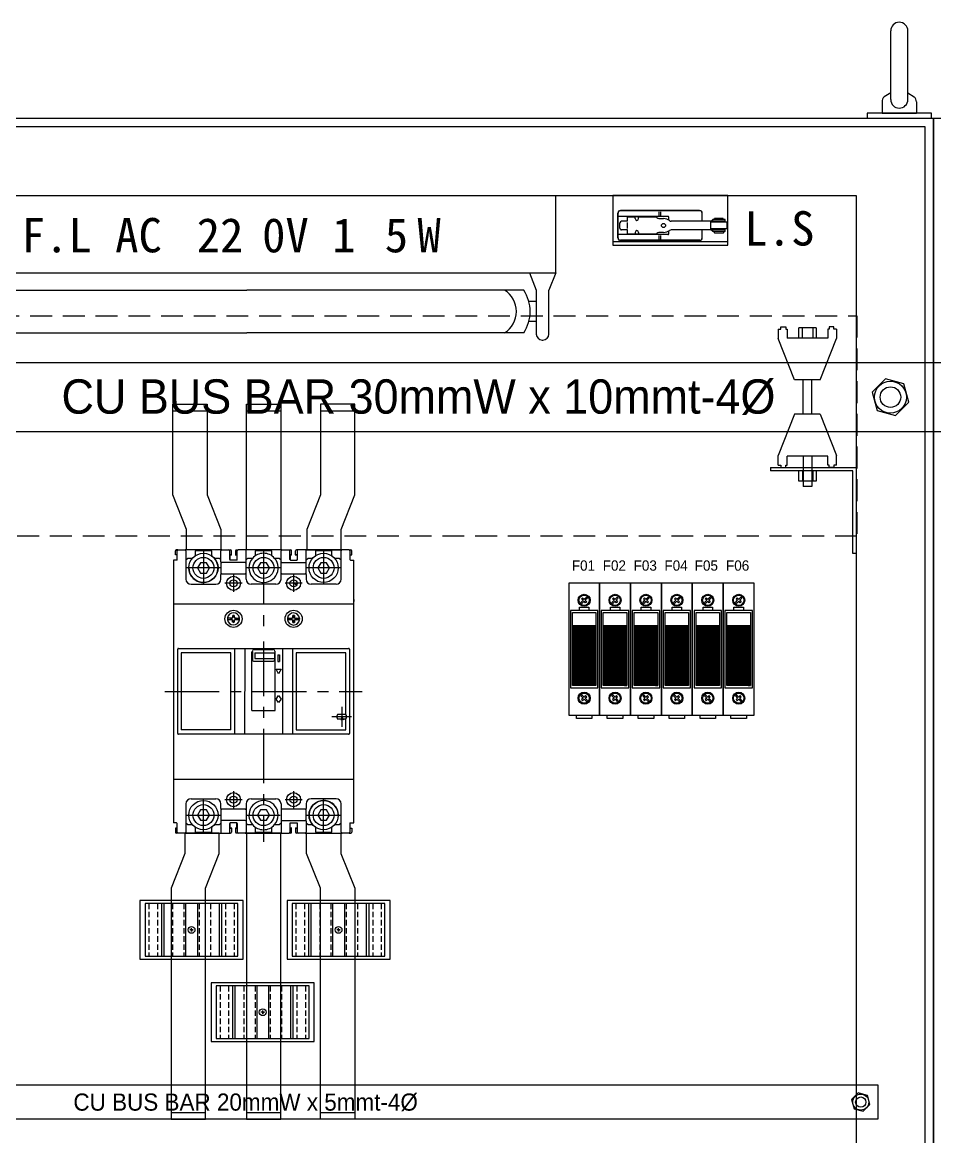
# Model space of a CAD drawing. Header units: millimetres. Extents: x 14879 to 38758, y -20740 to 1136.
# Drawn here: x 35186 to 35718, y -6496 to -5847 of the extents above; entities that cross this region are included whole.
import ezdxf
from ezdxf.enums import TextEntityAlignment as Align

# ---------------------------------------------------------------- set-up
doc = ezdxf.new("R2010")
doc.units = ezdxf.units.MM
for name, pattern in [('CENTER', [50.8, 31.75, -6.35, 6.35, -6.35]), ('DASHED', [19.05, 12.7, -6.35]), ('HIDDEN2', [4.7625, 3.175, -1.5875]), ('NON_PLOTING', [0]), ('PHANTOM', [63.5, 31.75, -6.35, 6.35, -6.35, 6.35, -6.35])]:
    doc.linetypes.add(name, pattern=pattern)
for name, color, linetype in [('F01_OUT', 6, 'Continuous'), ('F03_CNT', 1, 'CENTER'), ('F05_PRO', 4, 'Continuous'), ('F08_IMG', 2, 'PHANTOM'), ('TEXT', 3, 'Continuous'), ('图层1', 10, 'HIDDEN2')]:
    doc.layers.add(name, color=color, linetype=linetype)
doc.styles.get("Standard").update_dxf_attribs({"font": ''})
doc.styles.add('型式1', font='PMingLiU.ttf', dxfattribs={"width": 0.85, "height": 2})
doc.styles.get('Standard').set_extended_font_data('SimSun')

# ---------------------------------------------------------------- blocks, each defined once
blk = doc.blocks.new('歐規FUSE')
h = blk.add_hatch()
h.set_pattern_fill('ANSI31', color=5, scale=0.01, style=0)
h.set_pattern_definition([(45, (-188.019155, -125.580645), (-0.0224506403, 0.0224506403), [])])
h.paths.add_polyline_path([(2.14, -21.15), (15.84, -21.15), (15.84, 13.84), (2.14, 13.84)])
blk.add_line((2.14, 13.84), (15.84, 13.84))
at = {"color": 6}
blk.add_lwpolyline([(0, -38.5), (18, -38.5), (18, 38.5), (0, 38.5)], close=True, dxfattribs=at)
at = {"color": 2}
for points in [[(9, 27.9), (7.71, 26.62), (7.12, 27.21), (8.4, 28.5)], [(8.4, 28.5), (7.53, 29.37), (8.13, 29.97), (9, 29.1)], [(9, 29.1), (10.29, 30.38), (10.88, 29.79), (9.6, 28.5)], [(9.6, 28.5), (10.47, 27.63), (9.87, 27.03), (9, 27.9)], [(9, -27.9), (7.71, -26.62), (7.12, -27.21), (8.4, -28.5)], [(8.4, -28.5), (7.53, -29.37), (8.13, -29.97), (9, -29.1)], [(9.6, -28.5), (10.47, -27.63), (9.87, -27.03), (9, -27.9)], [(9, -29.1), (10.29, -30.38), (10.88, -29.79), (9.6, -28.5)]]:
    blk.add_lwpolyline(points, dxfattribs=at)
for points in [[(1, -22.5), (17, -22.5), (17, 22.5), (1, 22.5)], [(2.14, 21.31), (15.84, 21.31), (15.84, -21.15), (2.14, -21.15)], [(6.26, 24.51), (11.74, 24.51), (11.74, 22.5), (6.26, 22.5)]]:
    blk.add_lwpolyline(points, close=True)
at = {"color": 5}
blk.add_lwpolyline([(4.48, -38.5), (13.52, -38.5), (13.52, -40.29), (4.48, -40.29)], close=True, dxfattribs=at)
at = {"color": 2}
for centre, radius in [((9, 28.5), 3.5), ((9, 28.5), 3), ((9, -28.5), 3.5), ((9, -28.5), 3)]:
    blk.add_circle(centre, radius, dxfattribs=at)
at = {"color": 6}
blk.add_circle((9.3, 5.91), 1.4, dxfattribs=at)
at = {"color": 2, "insert": (8.99, -9.11), "char_height": 2.5, "width": 13.6963, "attachment_point": 5}
blk.add_mtext('{\\fﾷsﾲￓﾩ\ufffaￅ￩|b0|i0|c136|p18;FUSE\\P\\PSFGN\\P\\H0.8x;500V~\\P10 x 38}', dxfattribs=at)
blk = doc.blocks.new('_OPEN30')
at = {"color": 0, "linetype": 'ByBlock', "lineweight": -2}
for p, q in [((-1, 0.267949), (0, 0)), ((0, 0), (-1, -0.267949)), ((0, 0), (-1, 0))]:
    blk.add_line(p, q, dxfattribs=at)

msp = doc.modelspace()

# ---------------------------------------------------------------- linework, layer by layer
for p, q in [((35692.11, -5892.42), (35692.11, -5852.42)), ((35702.11, -5892.42), (35702.11, -5852.42)), ((35692.11, -5888.44), (35688.37, -5890.86)), ((35702.11, -5888.44), (35705.86, -5890.86)), ((35687.11, -5893.77), (35687.11, -5900.34)), ((35707.11, -5893.77), (35707.11, -5900.34)), ((34917.11, -5903.36), (35717.11, -5903.36)), ((34917.11, -5903.36), (35717.11, -5903.36)), ((35715.83, -5900.34), (35678.4, -5900.34)), ((35678.4, -5900.34), (35678.4, -5903.36)), ((35678.4, -5903.36), (35715.83, -5903.36)), ((35687.11, -5900.34), (35707.11, -5900.34)), ((35687.11, -5900.34), (35707.11, -5900.34)), ((35707.11, -5900.34), (35687.11, -5900.34)), ((35707.11, -5900.34), (35687.11, -5900.34)), ((35715.83, -5903.36), (35715.83, -5900.34)), ((35717.11, -5903.36), (35717.11, -7858.36)), ((35717.11, -7903.36), (35717.11, -5903.36)), ((35717.11, -7903.36), (35717.11, -5903.36)), ((35717.11, -5903.36), (35717.11, -7858.36)), ((35717.11, -5903.36), (36517.11, -5903.36)), ((35717.11, -7903.36), (35717.11, -5903.36)), ((35717.11, -5903.36), (36517.11, -5903.36)), ((35717.11, -5903.36), (35717.11, -7858.36)), ((35712.11, -5908.36), (34922.11, -5908.36)), ((35712.11, -7898.36), (35712.11, -5908.36)), ((34962.11, -5948.36), (35672.11, -5948.36)), ((35137.11, -5948.36), (35497.11, -5948.36)), ((35497.11, -5993.36), (35497.11, -5948.36)), ((35597.21, -5948.36), (35530.31, -5948.36)), ((35530.31, -5948.36), (35530.31, -5977.18)), ((35597.21, -5977.18), (35597.21, -5948.36)), ((35672.11, -5948.36), (35672.11, -7858.36)), ((35530.31, -5975.18), (35597.21, -5975.18)), ((35530.31, -5977.18), (35597.21, -5977.18)), ((35137.11, -5993.36), (35497.11, -5993.36)), ((35481.7, -5993.36), (35485.71, -6003.36)), ((35497.11, -5993.36), (35493.11, -6003.36)), ((35155.81, -6003.36), (35317.11, -6003.36)), ((35478.42, -6003.36), (35317.11, -6003.36)), ((35485.71, -6003.36), (35485.71, -6029)), ((35493.11, -6029), (35493.11, -6003.36)), ((35485.71, -6009.99), (35481.38, -6009.99)), ((35485.71, -6021.73), (35481.38, -6021.73)), ((35155.81, -6028.36), (35317.11, -6028.36)), ((35478.42, -6028.36), (35317.11, -6028.36)), ((35489.21, -6032.5), (35489.61, -6032.5)), ((35717.11, -6045.75), (34917.11, -6045.75)), ((35717.11, -6085.75), (35717.11, -6045.75)), ((35717.11, -6045.75), (35717.11, -6085.75)), ((35717.11, -6085.75), (35717.11, -6045.75)), ((36517.11, -6045.75), (35717.11, -6045.75)), ((35717.11, -6045.75), (35717.11, -6085.75)), ((34917.11, -6085.75), (35717.11, -6085.75)), ((35717.11, -6085.75), (36517.11, -6085.75)), ((35314.94, -6359), (35254.94, -6359)), ((35254.94, -6359), (35254.94, -6393)), ((35311.94, -6360.7), (35257.94, -6360.7)), ((35257.94, -6360.7), (35257.94, -6391.3)), ((35267.41, -6360.7), (35267.41, -6391.3)), ((35268.78, -6360.7), (35268.78, -6391.3)), ((35281.47, -6360.7), (35281.47, -6391.3)), ((35288.42, -6360.7), (35288.42, -6391.3)), ((35301.11, -6360.7), (35301.11, -6391.3)), ((35302.48, -6360.7), (35302.48, -6391.3)), ((35311.94, -6391.3), (35311.94, -6360.7)), ((35314.94, -6393), (35314.94, -6359)), ((35400.58, -6359), (35340.58, -6359)), ((35340.58, -6359), (35340.58, -6393)), ((35397.58, -6360.7), (35343.58, -6360.7)), ((35343.58, -6360.7), (35343.58, -6391.3)), ((35353.04, -6360.7), (35353.04, -6391.3)), ((35354.42, -6360.7), (35354.42, -6391.3)), ((35367.11, -6360.7), (35367.11, -6391.3)), ((35374.05, -6360.7), (35374.05, -6391.3)), ((35386.75, -6360.7), (35386.75, -6391.3)), ((35388.12, -6360.7), (35388.12, -6391.3)), ((35397.58, -6391.3), (35397.58, -6360.7)), ((35400.58, -6393), (35400.58, -6359)), ((35285.94, -6376), (35283.94, -6376)), ((35284.94, -6377), (35284.94, -6375)), ((35284.94, -6376), (35284.94, -6377)), ((35284.94, -6376), (35285.94, -6376)), ((35371.58, -6376), (35369.58, -6376)), ((35370.58, -6377), (35370.58, -6375)), ((35370.58, -6376), (35370.58, -6377)), ((35370.58, -6376), (35371.58, -6376)), ((35254.94, -6393), (35314.94, -6393)), ((35257.94, -6391.3), (35311.94, -6391.3)), ((35340.58, -6393), (35400.58, -6393)), ((35343.58, -6391.3), (35397.58, -6391.3)), ((35356.39, -6406.95), (35296.39, -6406.95)), ((35296.39, -6406.95), (35296.39, -6440.95)), ((35353.39, -6408.65), (35299.39, -6408.65)), ((35299.39, -6408.65), (35299.39, -6439.25)), ((35308.85, -6408.65), (35308.85, -6439.25)), ((35310.23, -6408.65), (35310.23, -6439.25)), ((35322.92, -6408.65), (35322.92, -6439.25)), ((35329.86, -6408.65), (35329.86, -6439.25)), ((35342.55, -6408.65), (35342.55, -6439.25)), ((35343.93, -6408.65), (35343.93, -6439.25)), ((35353.39, -6439.25), (35353.39, -6408.65)), ((35356.39, -6440.95), (35356.39, -6406.95)), ((35327.39, -6423.95), (35325.39, -6423.95)), ((35326.39, -6424.95), (35326.39, -6422.95)), ((35326.39, -6423.95), (35326.39, -6424.95)), ((35326.39, -6423.95), (35327.39, -6423.95)), ((35296.39, -6440.95), (35356.39, -6440.95)), ((35299.39, -6439.25), (35353.39, -6439.25)), ((34959.6, -6466.31), (35684.69, -6466.31)), ((35684.69, -6466.31), (35684.69, -6486.31)), ((35684.69, -6486.31), (34959.6, -6486.31))]:
    msp.add_line(p, q)
at = {"color": 7, "linetype": 'Continuous'}
for p, q in [((35580.9, -5957.18), (35534.75, -5957.18)), ((35580.87, -5957.05), (35534.78, -5957.05)), ((35557.24, -5959.88), (35557.24, -5957.78)), ((35558.35, -5959.88), (35558.35, -5957.78)), ((35533.23, -5972.95), (35533.23, -5958.6)), ((35533.35, -5972.98), (35533.35, -5958.58)), ((35562.33, -5960.48), (35533.35, -5960.48)), ((35534.39, -5967.28), (35534.39, -5964.28)), ((35538.82, -5963.28), (35535.39, -5963.28)), ((35538.82, -5960.73), (35543.32, -5960.73)), ((35538.82, -5963.28), (35538.82, -5960.73)), ((35538.82, -5967.58), (35538.82, -5963.98)), ((35543.03, -5960.68), (35543.03, -5960.48)), ((35545.63, -5960.68), (35543.03, -5960.68)), ((35543.32, -5961.78), (35543.32, -5960.68)), ((35545.32, -5961.78), (35545.32, -5960.68)), ((35545.32, -5960.73), (35555.51, -5960.73)), ((35545.63, -5960.68), (35545.63, -5960.48)), ((35550.57, -5960.68), (35550.57, -5960.48)), ((35553.17, -5960.68), (35550.57, -5960.68)), ((35553.17, -5960.68), (35553.17, -5960.48)), ((35557.79, -5961.78), (35559.82, -5961.78)), ((35562.83, -5962.58), (35562.83, -5960.98)), ((35595.67, -5963.23), (35564.26, -5963.23)), ((35582.3, -5963.23), (35582.3, -5958.58)), ((35582.42, -5963.23), (35582.42, -5958.6)), ((35587.32, -5967.78), (35587.32, -5963.78)), ((35596.82, -5963.78), (35587.32, -5963.78)), ((35595.82, -5963.33), (35588.32, -5963.33)), ((35588.32, -5963.78), (35588.32, -5963.33)), ((35595.67, -5962.23), (35588.47, -5962.23)), ((35588.47, -5963.23), (35588.47, -5962.23)), ((35594.57, -5961.73), (35589.57, -5961.73)), ((35589.57, -5962.23), (35589.57, -5961.73)), ((35594.57, -5962.23), (35594.57, -5961.73)), ((35595.67, -5963.33), (35595.67, -5962.23)), ((35595.82, -5963.78), (35595.82, -5963.33)), ((35596.82, -5967.78), (35596.82, -5963.78)), ((35562.33, -5971.08), (35533.35, -5971.08)), ((35538.82, -5968.28), (35535.39, -5968.28)), ((35538.82, -5970.83), (35538.82, -5968.28)), ((35543.32, -5970.83), (35538.82, -5970.83)), ((35543.03, -5971.08), (35543.03, -5970.88)), ((35545.63, -5970.88), (35543.03, -5970.88)), ((35543.32, -5969.78), (35543.32, -5970.88)), ((35545.32, -5969.78), (35545.32, -5970.88)), ((35555.51, -5970.83), (35545.32, -5970.83)), ((35545.63, -5971.08), (35545.63, -5970.88)), ((35553.17, -5970.88), (35550.57, -5970.88)), ((35550.57, -5971.08), (35550.57, -5970.88)), ((35553.17, -5971.08), (35553.17, -5970.88)), ((35559.82, -5969.78), (35557.79, -5969.78)), ((35562.83, -5970.58), (35562.83, -5968.97)), ((35595.67, -5968.33), (35564.26, -5968.33)), ((35582.3, -5972.98), (35582.3, -5968.33)), ((35582.42, -5972.95), (35582.42, -5968.33)), ((35596.82, -5967.78), (35587.32, -5967.78)), ((35588.32, -5968.23), (35588.32, -5967.78)), ((35595.82, -5968.23), (35588.32, -5968.23)), ((35588.47, -5969.33), (35588.47, -5968.33)), ((35595.67, -5969.33), (35588.47, -5969.33)), ((35594.5, -5970.23), (35589.63, -5970.23)), ((35595.67, -5969.33), (35595.67, -5968.23)), ((35595.82, -5968.23), (35595.82, -5967.78)), ((35580.9, -5974.38), (35534.75, -5974.38)), ((35580.87, -5974.5), (35534.78, -5974.5)), ((35557.24, -5973.78), (35557.24, -5971.68)), ((35558.35, -5973.78), (35558.35, -5971.68))]:
    msp.add_line(p, q, dxfattribs=at)
at = {"color": 3}
for p, q in [((35626.56, -6026.07), (35626.56, -6031.67)), ((35626.56, -6026.07), (35626.56, -6031.67)), ((35626.56, -6026.07), (35628.17, -6026.07)), ((35628.17, -6024.75), (35631.03, -6024.75)), ((35628.17, -6026.07), (35628.17, -6024.75)), ((35631.03, -6024.75), (35631.03, -6026.07)), ((35631.03, -6026.07), (35631.79, -6026.07)), ((35631.79, -6026.07), (35631.79, -6031.33)), ((35638.69, -6031.33), (35638.69, -6025.33)), ((35648.69, -6025.33), (35638.69, -6025.33)), ((35640.69, -6031.33), (35640.69, -6025.33)), ((35646.69, -6025.33), (35646.69, -6031.33)), ((35648.69, -6025.33), (35648.69, -6031.33)), ((35656.34, -6026.07), (35655.59, -6026.07)), ((35655.59, -6026.07), (35655.59, -6031.33)), ((35658.95, -6024.75), (35656.34, -6024.75)), ((35656.34, -6024.75), (35656.34, -6026.07)), ((35658.95, -6026.07), (35658.95, -6024.75)), ((35660.56, -6026.07), (35658.95, -6026.07)), ((35660.56, -6026.07), (35660.56, -6031.67)), ((35636.06, -6055.75), (35626.56, -6031.67)), ((35655.59, -6031.33), (35631.79, -6031.33)), ((35651.06, -6055.75), (35660.56, -6031.67)), ((35651.06, -6055.75), (35636.06, -6055.75)), ((35641.19, -6075.75), (35641.19, -6055.75)), ((35646.19, -6075.75), (35646.19, -6055.75)), ((35636.06, -6075.75), (35626.56, -6099.82)), ((35651.06, -6075.75), (35636.06, -6075.75)), ((35651.06, -6075.75), (35660.56, -6099.82)), ((35626.56, -6105.42), (35626.56, -6099.82)), ((35626.56, -6105.42), (35626.56, -6099.82)), ((35631.79, -6105.42), (35631.79, -6100.16)), ((35655.59, -6100.16), (35631.79, -6100.16)), ((35641.19, -6100.16), (35641.19, -6117.75)), ((35646.19, -6100.16), (35646.19, -6117.75)), ((35655.59, -6105.42), (35655.59, -6100.16)), ((35660.56, -6105.42), (35660.56, -6099.82)), ((35622.11, -6106.75), (35672.11, -6106.75)), ((35622.11, -6106.75), (35622.11, -6108.75)), ((35626.56, -6105.42), (35628.17, -6105.42)), ((35628.17, -6105.42), (35628.17, -6106.75)), ((35628.17, -6106.75), (35631.03, -6106.75)), ((35631.03, -6105.42), (35631.79, -6105.42)), ((35631.03, -6106.75), (35631.03, -6105.42)), ((35656.34, -6105.42), (35655.59, -6105.42)), ((35656.34, -6106.75), (35656.34, -6105.42)), ((35658.95, -6106.75), (35656.34, -6106.75)), ((35660.56, -6105.42), (35658.95, -6105.42)), ((35658.95, -6105.42), (35658.95, -6106.75)), ((35672.11, -6106.75), (35672.11, -6156.75)), ((35670.11, -6108.75), (35622.11, -6108.75)), ((35638.69, -6114.75), (35638.69, -6108.75)), ((35640.69, -6108.75), (35640.69, -6114.75)), ((35646.69, -6108.75), (35646.69, -6114.75)), ((35648.69, -6108.75), (35648.69, -6114.75)), ((35670.11, -6156.75), (35670.11, -6108.75)), ((35648.69, -6114.75), (35638.69, -6114.75)), ((35646.19, -6117.75), (35641.19, -6117.75)), ((35672.11, -6156.75), (35670.11, -6156.75))]:
    msp.add_line(p, q, dxfattribs=at)
at = {"color": 2, "ltscale": 0.2}
for p, q in [((35274.09, -6073.74), (35294.09, -6073.74)), ((35316.89, -6073.74), (35336.89, -6073.74)), ((35360.09, -6073.74), (35380.09, -6073.74)), ((35273.06, -6482.31), (35293.06, -6482.31)), ((35316.89, -6482.31), (35336.89, -6482.31)), ((35359.99, -6482.31), (35379.99, -6482.31))]:
    msp.add_line(p, q, dxfattribs=at)
at = {"color": 1, "linetype": 'DASHED'}
msp.add_lwpolyline([(34962.41, -6018.36), (35672.41, -6018.36), (35672.41, -6146.72), (34962.41, -6146.72)], close=True, dxfattribs=at)
at = {"color": 4}
for points in [[(35681.35, -6062.9), (35684.2, -6073.52), (35694.83, -6076.37), (35702.6, -6068.59), (35699.76, -6057.97), (35689.13, -6055.12)], [(35669.38, -6474.88), (35670.8, -6480.19), (35676.11, -6481.62), (35680, -6477.73), (35678.58, -6472.42), (35673.27, -6470.99)]]:
    msp.add_lwpolyline(points, close=True, dxfattribs=at)
at = {"color": 2, "ltscale": 0.2}
for points in [[(35282.09, -6154.68), (35282.09, -6142.75), (35274.09, -6122.68), (35274.09, -6069.74), (35294.09, -6069.74), (35294.09, -6122.68), (35302.09, -6142.75), (35302.09, -6154.68), (35282.09, -6154.68)], [(35372.09, -6154.68), (35372.09, -6142.75), (35380.09, -6122.68), (35380.09, -6069.74), (35360.09, -6069.74), (35360.09, -6122.68), (35352.09, -6142.75), (35352.09, -6154.68), (35372.09, -6154.68)], [(35281.06, -6319.68), (35281.06, -6331.61), (35273.06, -6351.68), (35273.06, -6486.31), (35293.06, -6486.31), (35293.06, -6351.68), (35301.06, -6331.61), (35301.06, -6319.68), (35281.06, -6319.68)], [(35371.99, -6319.68), (35371.99, -6331.61), (35379.99, -6351.68), (35379.99, -6486.31), (35359.99, -6486.31), (35359.99, -6351.68), (35351.99, -6331.61), (35351.99, -6319.68), (35371.99, -6319.68)]]:
    msp.add_lwpolyline(points, dxfattribs=at)
for points in [[(35336.89, -6154.68), (35316.89, -6154.68), (35316.89, -6069.74), (35336.89, -6069.74)], [(35336.89, -6319.68), (35316.89, -6319.68), (35316.89, -6486.31), (35336.89, -6486.31)]]:
    msp.add_lwpolyline(points, close=True, dxfattribs=at)
at = {"color": 7, "linetype": 'Continuous'}
msp.add_circle((35559.82, -5965.78), 1.2, dxfattribs=at)
at = {"color": 4}
for centre, radius in [((35691.98, -6065.75), 9.28), ((35691.98, -6065.75), 6), ((35674.69, -6476.31), 4.64), ((35674.69, -6476.31), 3)]:
    msp.add_circle(centre, radius, dxfattribs=at)
for centre in [(35284.94, -6376), (35370.58, -6376), (35326.39, -6423.95)]:
    msp.add_circle(centre, 2)
for centre, radius, start, end in [((35697.11, -5852.42), 5, 0, 180), ((35691.11, -5893.77), 4, 133.28833, 180), ((35697.11, -5892.42), 5, 180, 0), ((35703.11, -5893.77), 4, 0, 46.71167), ((35703.11, -5893.77), 4, 0, 46.71167), ((35459.39, -6015.86), 14.77, 302.17256, 57.82744), ((35459.39, -6015.86), 22.77, 326.69978, 33.30022), ((35489.21, -6029), 3.5, 180, 270), ((35489.61, -6029), 3.5, 270, 0)]:
    msp.add_arc(centre, radius, start, end)
at = {"color": 7, "linetype": 'Continuous'}
for centre, radius, start, end in [((35534.78, -5958.6), 1.55, 89.99998, 179.99996), ((35534.75, -5958.58), 1.4, 89.99998, 179.99996), ((35580.87, -5958.6), 1.55, 0, 89.99998), ((35580.9, -5958.58), 1.4, 0, 89.99998), ((35535.39, -5964.28), 1, 89.99998, 179.99996), ((35544.32, -5961.78), 1, 180.00004, 359.99998), ((35557.79, -5958.78), 3, 220.54153, 270.00002), ((35559.82, -5967.78), 6, 53.77136, 89.99998), ((35562.33, -5960.98), 0.5, 0, 89.99998), ((35564.26, -5961.73), 1.5, 233.77144, 270.00007), ((35587.05, -5961.73), 1.5, 270.00002, 340.52878), ((35535.39, -5967.28), 1, 179.99996, 270), ((35544.32, -5969.78), 1, 0, 179.99996), ((35557.79, -5972.78), 3, 89.99998, 139.45847), ((35559.82, -5963.78), 6, 270.00002, 306.22844), ((35562.33, -5970.58), 0.5, 270.00002, 0), ((35564.26, -5969.83), 1.5, 89.99993, 126.2284), ((35587.05, -5969.83), 1.5, 19.47122, 89.99998), ((35590.07, -5969.33), 1, 180.00004, 244.15928), ((35594.07, -5969.33), 1, 295.84075, 359.99998), ((35534.78, -5972.95), 1.55, 179.99996, 270), ((35534.75, -5972.98), 1.4, 179.99996, 270), ((35580.87, -5972.95), 1.55, 270.00002, 0), ((35580.9, -5972.98), 1.4, 270.00002, 0)]:
    msp.add_arc(centre, radius, start, end, dxfattribs=at)
at = {"layer": 'F01_OUT', "linetype": 'Continuous'}
for p, q in [((35275.54, -6157.68), (35275.54, -6155.18)), ((35276.54, -6157.68), (35275.54, -6157.68)), ((35277.04, -6154.68), (35276.04, -6154.68)), ((35276.54, -6160.68), (35276.54, -6155.18)), ((35277.04, -6154.68), (35281.19, -6154.68)), ((35281.49, -6154.68), (35281.19, -6154.68)), ((35281.79, -6154.68), (35281.49, -6154.68)), ((35281.69, -6155.18), (35281.69, -6171.68)), ((35301.99, -6154.68), (35281.79, -6154.68)), ((35296.69, -6155.18), (35287.09, -6155.18)), ((35287.09, -6155.18), (35287.09, -6157.98)), ((35296.69, -6157.98), (35296.69, -6155.18)), ((35302.29, -6154.68), (35301.99, -6154.68)), ((35302.09, -6161.58), (35302.09, -6155.18)), ((35302.59, -6154.68), (35302.29, -6154.68)), ((35302.59, -6154.68), (35304.84, -6154.68)), ((35304.84, -6154.68), (35305.84, -6154.68)), ((35305.84, -6154.68), (35306.74, -6154.68)), ((35306.74, -6154.68), (35307.74, -6154.68)), ((35307.24, -6157.68), (35307.24, -6155.18)), ((35307.24, -6157.68), (35308.24, -6157.68)), ((35307.24, -6160.38), (35307.24, -6157.68)), ((35308.24, -6157.68), (35308.24, -6155.18)), ((35310.54, -6155.18), (35310.54, -6157.68)), ((35310.54, -6157.68), (35311.54, -6157.68)), ((35311.04, -6154.68), (35312.04, -6154.68)), ((35311.54, -6157.68), (35311.54, -6155.18)), ((35311.54, -6160.38), (35311.54, -6157.68)), ((35312.94, -6154.68), (35312.04, -6154.68)), ((35313.94, -6154.68), (35312.94, -6154.68)), ((35316.19, -6154.68), (35313.94, -6154.68)), ((35316.49, -6154.68), (35316.19, -6154.68)), ((35316.79, -6154.68), (35316.49, -6154.68)), ((35316.69, -6171.68), (35316.69, -6155.18)), ((35336.99, -6154.68), (35316.79, -6154.68)), ((35331.69, -6155.18), (35322.09, -6155.18)), ((35322.09, -6155.18), (35322.09, -6157.98)), ((35331.69, -6157.98), (35331.69, -6155.18)), ((35337.29, -6154.68), (35336.99, -6154.68)), ((35337.09, -6171.68), (35337.09, -6155.18)), ((35337.59, -6154.68), (35337.29, -6154.68)), ((35337.59, -6154.68), (35339.84, -6154.68)), ((35339.84, -6154.68), (35340.84, -6154.68)), ((35340.84, -6154.68), (35341.74, -6154.68)), ((35341.74, -6154.68), (35342.74, -6154.68)), ((35342.24, -6157.68), (35342.24, -6155.18)), ((35342.24, -6160.38), (35342.24, -6157.68)), ((35342.24, -6157.68), (35343.24, -6157.68)), ((35343.24, -6157.68), (35343.24, -6155.18)), ((35345.54, -6157.68), (35345.54, -6155.18)), ((35346.54, -6157.68), (35345.54, -6157.68)), ((35347.04, -6154.68), (35346.04, -6154.68)), ((35346.54, -6155.18), (35346.54, -6157.68)), ((35346.54, -6157.68), (35346.54, -6160.38)), ((35347.94, -6154.68), (35347.04, -6154.68)), ((35348.94, -6154.68), (35347.94, -6154.68)), ((35351.19, -6154.68), (35348.94, -6154.68)), ((35351.49, -6154.68), (35351.19, -6154.68)), ((35351.79, -6154.68), (35351.49, -6154.68)), ((35351.69, -6161.58), (35351.69, -6155.18)), ((35371.99, -6154.68), (35351.79, -6154.68)), ((35366.69, -6155.18), (35357.09, -6155.18)), ((35357.09, -6155.18), (35357.09, -6157.98)), ((35366.69, -6157.98), (35366.69, -6155.18)), ((35372.29, -6154.68), (35371.99, -6154.68)), ((35372.09, -6171.68), (35372.09, -6155.18)), ((35372.59, -6154.68), (35372.29, -6154.68)), ((35374.84, -6154.68), (35372.59, -6154.68)), ((35375.84, -6154.68), (35374.84, -6154.68)), ((35376.74, -6154.68), (35375.84, -6154.68)), ((35376.74, -6154.68), (35377.74, -6154.68)), ((35377.24, -6155.18), (35377.24, -6157.68)), ((35377.24, -6157.68), (35378.24, -6157.68)), ((35377.24, -6157.68), (35377.24, -6160.38)), ((35378.24, -6157.68), (35378.24, -6155.18)), ((35274.39, -6160.68), (35274.39, -6313.68)), ((35276.54, -6160.68), (35274.39, -6160.68)), ((35281.69, -6160.53), (35282.59, -6159.63)), ((35285.44, -6159.63), (35282.59, -6159.63)), ((35290.16, -6162.18), (35288.42, -6165.18)), ((35288.42, -6165.18), (35290.16, -6168.18)), ((35293.62, -6162.18), (35290.16, -6162.18)), ((35295.35, -6165.18), (35293.62, -6162.18)), ((35293.62, -6168.18), (35295.35, -6165.18)), ((35301.19, -6159.63), (35298.34, -6159.63)), ((35301.19, -6159.63), (35302.09, -6160.53)), ((35302.09, -6161.58), (35302.09, -6169.08)), ((35316.19, -6162.08), (35302.59, -6162.08)), ((35311.24, -6160.68), (35307.54, -6160.68)), ((35316.69, -6160.53), (35317.59, -6159.63)), ((35320.44, -6159.63), (35317.59, -6159.63)), ((35325.16, -6162.18), (35323.42, -6165.18)), ((35323.42, -6165.18), (35325.16, -6168.18)), ((35328.62, -6162.18), (35325.16, -6162.18)), ((35330.35, -6165.18), (35328.62, -6162.18)), ((35328.62, -6168.18), (35330.35, -6165.18)), ((35336.19, -6159.63), (35333.34, -6159.63)), ((35336.19, -6159.63), (35337.09, -6160.53)), ((35337.59, -6162.08), (35351.19, -6162.08)), ((35342.54, -6160.68), (35346.24, -6160.68)), ((35351.69, -6160.53), (35352.59, -6159.63)), ((35351.69, -6169.08), (35351.69, -6161.58)), ((35355.44, -6159.63), (35352.59, -6159.63)), ((35360.16, -6162.18), (35358.42, -6165.18)), ((35358.42, -6165.18), (35360.16, -6168.18)), ((35363.62, -6162.18), (35360.16, -6162.18)), ((35365.35, -6165.18), (35363.62, -6162.18)), ((35363.62, -6168.18), (35365.35, -6165.18)), ((35371.19, -6159.63), (35368.34, -6159.63)), ((35371.19, -6159.63), (35372.09, -6160.53)), ((35377.54, -6160.68), (35379.39, -6160.68)), ((35379.39, -6313.68), (35379.39, -6160.68)), ((35290.16, -6168.18), (35293.62, -6168.18)), ((35302.09, -6171.68), (35302.09, -6169.08)), ((35302.59, -6168.58), (35316.19, -6168.58)), ((35325.16, -6168.18), (35328.62, -6168.18)), ((35337.59, -6168.58), (35351.19, -6168.58)), ((35351.69, -6169.08), (35351.69, -6171.68)), ((35360.16, -6168.18), (35363.62, -6168.18)), ((35284.69, -6174.68), (35299.09, -6174.68)), ((35334.09, -6174.68), (35319.69, -6174.68)), ((35369.09, -6174.68), (35354.69, -6174.68)), ((35379.39, -6183.58), (35379.39, -6182.18)), ((35379.39, -6183.58), (35379.39, -6183.68)), ((35379.39, -6183.68), (35379.39, -6184.68)), ((35274.39, -6186.18), (35379.39, -6186.18)), ((35305.86, -6195.35), (35305.9, -6195.35)), ((35305.91, -6194.35), (35305.87, -6194.35)), ((35308.34, -6195.37), (35305.9, -6195.35)), ((35305.91, -6194.35), (35308.35, -6194.37)), ((35307.9, -6195.26), (35308.29, -6195.22)), ((35308.39, -6195.27), (35307.9, -6195.26)), ((35308.3, -6194.53), (35307.91, -6194.47)), ((35307.91, -6194.47), (35308.39, -6194.47)), ((35308.29, -6195.22), (35308.45, -6195.21)), ((35308.46, -6194.53), (35308.3, -6194.53)), ((35308.71, -6195.55), (35308.34, -6195.37)), ((35308.6, -6195.37), (35308.34, -6195.37)), ((35308.35, -6194.37), (35308.72, -6194.2)), ((35308.35, -6194.37), (35308.61, -6194.37)), ((35308.39, -6194.47), (35308.61, -6194.37)), ((35308.46, -6194.53), (35308.39, -6194.47)), ((35308.45, -6195.21), (35308.39, -6195.27)), ((35308.6, -6195.37), (35308.39, -6195.27)), ((35308.45, -6195.21), (35308.86, -6195.4)), ((35308.87, -6194.36), (35308.46, -6194.53)), ((35308.71, -6195.55), (35308.86, -6195.4)), ((35308.9, -6195.96), (35308.71, -6195.55)), ((35308.72, -6194.2), (35308.92, -6193.8)), ((35308.72, -6194.2), (35308.87, -6194.36)), ((35308.86, -6195.4), (35309.04, -6195.81)), ((35309.06, -6193.94), (35308.87, -6194.36)), ((35309.04, -6195.81), (35308.9, -6195.96)), ((35308.91, -6196.85), (35308.9, -6195.96)), ((35309.03, -6195.97), (35308.91, -6196.85)), ((35308.92, -6193.8), (35308.95, -6192.91)), ((35309.06, -6193.94), (35308.92, -6193.8)), ((35308.95, -6192.91), (35309.06, -6193.79)), ((35309.04, -6195.81), (35309.03, -6195.97)), ((35309.06, -6193.79), (35309.06, -6193.94)), ((35309.72, -6195.82), (35309.9, -6195.41)), ((35309.72, -6195.98), (35309.72, -6195.82)), ((35309.72, -6195.82), (35309.86, -6195.97)), ((35309.83, -6196.85), (35309.72, -6195.98)), ((35309.74, -6193.79), (35309.87, -6192.92)), ((35309.74, -6193.95), (35309.74, -6193.79)), ((35309.74, -6193.95), (35309.88, -6193.81)), ((35309.91, -6194.37), (35309.74, -6193.95)), ((35309.86, -6195.97), (35309.83, -6196.85)), ((35310.05, -6195.56), (35309.86, -6195.97)), ((35309.87, -6192.92), (35309.88, -6193.81)), ((35309.88, -6193.81), (35310.07, -6194.22)), ((35309.9, -6195.41), (35310.32, -6195.23)), ((35309.9, -6195.41), (35310.05, -6195.56)), ((35310.07, -6194.22), (35309.91, -6194.37)), ((35310.33, -6194.55), (35309.91, -6194.37)), ((35310.42, -6195.39), (35310.05, -6195.56)), ((35310.07, -6194.22), (35310.43, -6194.39)), ((35310.38, -6195.29), (35310.17, -6195.39)), ((35310.42, -6195.39), (35310.17, -6195.39)), ((35310.18, -6194.39), (35310.39, -6194.49)), ((35310.18, -6194.39), (35310.43, -6194.39)), ((35310.32, -6195.23), (35310.48, -6195.24)), ((35310.38, -6195.29), (35310.32, -6195.23)), ((35310.33, -6194.55), (35310.39, -6194.49)), ((35310.48, -6194.55), (35310.33, -6194.55)), ((35310.87, -6195.29), (35310.38, -6195.29)), ((35310.39, -6194.49), (35310.88, -6194.5)), ((35312.87, -6195.42), (35310.42, -6195.39)), ((35310.43, -6194.39), (35312.88, -6194.42)), ((35310.88, -6194.5), (35310.48, -6194.55)), ((35310.48, -6195.24), (35310.87, -6195.29)), ((35312.87, -6195.42), (35312.91, -6195.42)), ((35312.92, -6194.42), (35312.88, -6194.42)), ((35340.86, -6195.4), (35340.9, -6195.41)), ((35340.91, -6194.41), (35340.87, -6194.4)), ((35343.34, -6195.43), (35340.9, -6195.41)), ((35340.91, -6194.41), (35343.35, -6194.43)), ((35342.9, -6195.32), (35343.29, -6195.27)), ((35343.39, -6195.33), (35342.9, -6195.32)), ((35343.3, -6194.58), (35342.91, -6194.53)), ((35342.91, -6194.53), (35343.39, -6194.53)), ((35343.29, -6195.27), (35343.45, -6195.27)), ((35343.46, -6194.59), (35343.3, -6194.58)), ((35343.71, -6195.61), (35343.34, -6195.43)), ((35343.6, -6195.43), (35343.34, -6195.43)), ((35343.35, -6194.43), (35343.72, -6194.26)), ((35343.35, -6194.43), (35343.61, -6194.43)), ((35343.39, -6194.53), (35343.61, -6194.43)), ((35343.46, -6194.59), (35343.39, -6194.53)), ((35343.45, -6195.27), (35343.39, -6195.33)), ((35343.6, -6195.43), (35343.39, -6195.33)), ((35343.45, -6195.27), (35343.86, -6195.45)), ((35343.87, -6194.41), (35343.46, -6194.59)), ((35343.71, -6195.61), (35343.86, -6195.45)), ((35343.9, -6196.01), (35343.71, -6195.61)), ((35343.72, -6194.26), (35343.92, -6193.86)), ((35343.72, -6194.26), (35343.87, -6194.41)), ((35343.86, -6195.45), (35344.04, -6195.87)), ((35344.06, -6194), (35343.87, -6194.41)), ((35344.04, -6195.87), (35343.9, -6196.01)), ((35343.91, -6196.9), (35343.9, -6196.01)), ((35344.03, -6196.03), (35343.91, -6196.9)), ((35343.92, -6193.86), (35343.95, -6192.97)), ((35344.06, -6194), (35343.92, -6193.86)), ((35343.95, -6192.97), (35344.06, -6193.84)), ((35344.04, -6195.87), (35344.03, -6196.03)), ((35344.06, -6193.84), (35344.06, -6194)), ((35344.72, -6195.88), (35344.9, -6195.46)), ((35344.72, -6196.04), (35344.72, -6195.88)), ((35344.72, -6195.88), (35344.86, -6196.02)), ((35344.83, -6196.91), (35344.72, -6196.04)), ((35344.74, -6193.85), (35344.87, -6192.98)), ((35344.74, -6194.01), (35344.74, -6193.85)), ((35344.74, -6194.01), (35344.88, -6193.87)), ((35344.91, -6194.43), (35344.74, -6194.01)), ((35344.86, -6196.02), (35344.83, -6196.91)), ((35345.05, -6195.62), (35344.86, -6196.02)), ((35344.87, -6192.98), (35344.88, -6193.87)), ((35344.88, -6193.87), (35345.07, -6194.27)), ((35344.9, -6195.46), (35345.32, -6195.29)), ((35344.9, -6195.46), (35345.05, -6195.62)), ((35345.07, -6194.27), (35344.91, -6194.43)), ((35345.33, -6194.61), (35344.91, -6194.43)), ((35345.42, -6195.45), (35345.05, -6195.62)), ((35345.07, -6194.27), (35345.43, -6194.45)), ((35345.38, -6195.35), (35345.17, -6195.45)), ((35345.42, -6195.45), (35345.17, -6195.45)), ((35345.18, -6194.45), (35345.43, -6194.45)), ((35345.18, -6194.45), (35345.39, -6194.55)), ((35345.32, -6195.29), (35345.48, -6195.29)), ((35345.38, -6195.35), (35345.32, -6195.29)), ((35345.33, -6194.61), (35345.39, -6194.55)), ((35345.48, -6194.61), (35345.33, -6194.61)), ((35345.87, -6195.35), (35345.38, -6195.35)), ((35345.39, -6194.55), (35345.88, -6194.56)), ((35347.87, -6195.47), (35345.42, -6195.45)), ((35345.43, -6194.45), (35347.88, -6194.47)), ((35345.88, -6194.56), (35345.48, -6194.61)), ((35345.48, -6195.29), (35345.87, -6195.35)), ((35347.87, -6195.47), (35347.91, -6195.47)), ((35347.92, -6194.47), (35347.88, -6194.47)), ((35276.89, -6252.63), (35276.89, -6212.58)), ((35277.39, -6212.08), (35376.39, -6212.08)), ((35307.89, -6214.58), (35278.89, -6214.58)), ((35278.89, -6214.58), (35278.89, -6259.58)), ((35307.89, -6259.58), (35307.89, -6214.58)), ((35309.89, -6212.08), (35309.89, -6262.08)), ((35315.9, -6212.08), (35315.87, -6262.08)), ((35320.14, -6248.18), (35320.14, -6214.02)), ((35320.14, -6214.02), (35320.39, -6214.02)), ((35320.39, -6214.02), (35320.39, -6213.63)), ((35320.39, -6214.02), (35320.39, -6218.59)), ((35321.39, -6212.63), (35332.39, -6212.63)), ((35321.89, -6214.62), (35333.39, -6214.62)), ((35321.89, -6214.62), (35321.89, -6218)), ((35333.39, -6213.63), (35333.39, -6214.62)), ((35333.39, -6214.02), (35333.64, -6214.02)), ((35333.39, -6218.59), (35333.39, -6214.62)), ((35333.64, -6248.18), (35333.64, -6214.02)), ((35335.24, -6215.78), (35336.14, -6215.78)), ((35335.24, -6215.78), (35335.24, -6219.78)), ((35336.14, -6215.78), (35336.14, -6219.78)), ((35337.89, -6212.08), (35337.89, -6262.08)), ((35343.89, -6262.08), (35343.89, -6212.08)), ((35374.89, -6214.58), (35345.89, -6214.58)), ((35345.89, -6214.58), (35345.89, -6259.58)), ((35374.89, -6250.62), (35374.89, -6214.58)), ((35376.89, -6212.58), (35376.89, -6252.63)), ((35321.39, -6219.59), (35332.39, -6219.59)), ((35321.89, -6218), (35333.39, -6218)), ((35334.19, -6224.18), (35337.19, -6224.18)), ((35335.69, -6226.88), (35334.19, -6224.18)), ((35335.24, -6219.78), (35336.14, -6219.78)), ((35337.19, -6224.18), (35335.69, -6226.88)), ((35320.14, -6248.18), (35333.64, -6248.18)), ((35276.89, -6261.58), (35276.89, -6252.63)), ((35374.81, -6250.48), (35369.96, -6250.48)), ((35374.81, -6253.28), (35369.96, -6253.28)), ((35374.89, -6259.58), (35374.89, -6253.14)), ((35376.89, -6252.63), (35376.89, -6261.58)), ((35376.39, -6262.08), (35277.39, -6262.08)), ((35307.89, -6259.57), (35278.89, -6259.58)), ((35345.89, -6259.57), (35374.79, -6259.58)), ((35374.79, -6259.58), (35374.89, -6259.58)), ((35274.39, -6288.18), (35379.39, -6288.18)), ((35284.69, -6299.68), (35299.09, -6299.68)), ((35319.69, -6299.68), (35334.09, -6299.68)), ((35369.09, -6299.68), (35354.69, -6299.68)), ((35281.69, -6302.68), (35281.69, -6319.18)), ((35290.16, -6306.18), (35288.43, -6309.18)), ((35293.62, -6306.18), (35290.16, -6306.18)), ((35295.36, -6309.18), (35293.62, -6306.18)), ((35302.09, -6305.28), (35302.09, -6302.68)), ((35302.09, -6305.28), (35302.09, -6312.78)), ((35316.19, -6305.78), (35302.59, -6305.78)), ((35316.69, -6302.68), (35316.69, -6319.18)), ((35325.16, -6306.18), (35323.43, -6309.18)), ((35328.62, -6306.18), (35325.16, -6306.18)), ((35330.36, -6309.18), (35328.62, -6306.18)), ((35337.09, -6302.68), (35337.09, -6319.18)), ((35351.19, -6305.78), (35337.59, -6305.78)), ((35351.69, -6302.68), (35351.69, -6305.28)), ((35351.69, -6312.78), (35351.69, -6305.28)), ((35360.16, -6306.18), (35358.43, -6309.18)), ((35363.62, -6306.18), (35360.16, -6306.18)), ((35365.36, -6309.18), (35363.62, -6306.18)), ((35372.09, -6319.18), (35372.09, -6302.68)), ((35276.24, -6313.68), (35274.39, -6313.68)), ((35276.54, -6316.68), (35276.54, -6313.98)), ((35282.59, -6314.73), (35281.69, -6313.83)), ((35282.59, -6314.73), (35285.44, -6314.73)), ((35288.43, -6309.18), (35290.16, -6312.18)), ((35290.16, -6312.18), (35293.62, -6312.18)), ((35293.62, -6312.18), (35295.36, -6309.18)), ((35298.34, -6314.73), (35301.19, -6314.73)), ((35302.09, -6313.83), (35301.19, -6314.73)), ((35302.09, -6312.78), (35302.09, -6319.18)), ((35316.19, -6312.28), (35302.59, -6312.28)), ((35307.24, -6316.68), (35307.24, -6313.98)), ((35311.24, -6313.68), (35307.54, -6313.68)), ((35311.54, -6313.98), (35311.54, -6316.68)), ((35317.59, -6314.73), (35316.69, -6313.83)), ((35317.59, -6314.73), (35320.44, -6314.73)), ((35323.43, -6309.18), (35325.16, -6312.18)), ((35325.16, -6312.18), (35328.62, -6312.18)), ((35328.62, -6312.18), (35330.36, -6309.18)), ((35333.34, -6314.73), (35336.19, -6314.73)), ((35337.09, -6313.83), (35336.19, -6314.73)), ((35337.59, -6312.28), (35351.19, -6312.28)), ((35342.24, -6313.98), (35342.24, -6316.68)), ((35342.54, -6313.68), (35346.24, -6313.68)), ((35346.54, -6313.98), (35346.54, -6316.68)), ((35351.69, -6312.78), (35351.69, -6319.18)), ((35352.59, -6314.73), (35351.69, -6313.83)), ((35352.59, -6314.73), (35355.44, -6314.73)), ((35358.43, -6309.18), (35360.16, -6312.18)), ((35360.16, -6312.18), (35363.62, -6312.18)), ((35363.62, -6312.18), (35365.36, -6309.18)), ((35368.34, -6314.73), (35371.19, -6314.73)), ((35372.09, -6313.83), (35371.19, -6314.73)), ((35377.24, -6313.68), (35377.24, -6319.18)), ((35377.24, -6313.68), (35379.39, -6313.68)), ((35276.54, -6316.68), (35275.54, -6316.68)), ((35275.54, -6316.68), (35275.54, -6319.18)), ((35278.94, -6319.68), (35276.04, -6319.68)), ((35276.54, -6319.18), (35276.54, -6316.68)), ((35281.19, -6319.68), (35278.94, -6319.68)), ((35281.19, -6319.68), (35281.49, -6319.68)), ((35281.49, -6319.68), (35281.79, -6319.68)), ((35281.79, -6319.68), (35301.99, -6319.68)), ((35287.09, -6316.38), (35287.09, -6319.18)), ((35287.09, -6319.18), (35296.69, -6319.18)), ((35296.69, -6319.18), (35296.69, -6316.38)), ((35301.99, -6319.68), (35302.29, -6319.68)), ((35302.29, -6319.68), (35302.59, -6319.68)), ((35302.59, -6319.68), (35304.84, -6319.68)), ((35304.84, -6319.68), (35305.84, -6319.68)), ((35305.84, -6319.68), (35306.74, -6319.68)), ((35306.74, -6319.68), (35307.74, -6319.68)), ((35307.24, -6319.18), (35307.24, -6316.68)), ((35307.24, -6316.68), (35308.24, -6316.68)), ((35308.24, -6316.68), (35308.24, -6319.18)), ((35311.54, -6316.68), (35310.54, -6316.68)), ((35310.54, -6316.68), (35310.54, -6319.18)), ((35312.04, -6319.68), (35311.04, -6319.68)), ((35311.54, -6316.68), (35311.54, -6319.18)), ((35312.94, -6319.68), (35312.04, -6319.68)), ((35313.94, -6319.68), (35312.94, -6319.68)), ((35316.19, -6319.68), (35313.94, -6319.68)), ((35316.19, -6319.68), (35316.49, -6319.68)), ((35316.49, -6319.68), (35316.79, -6319.68)), ((35316.79, -6319.68), (35336.99, -6319.68)), ((35322.09, -6316.38), (35322.09, -6319.18)), ((35322.09, -6319.18), (35331.69, -6319.18)), ((35331.69, -6319.18), (35331.69, -6316.38)), ((35336.99, -6319.68), (35337.29, -6319.68)), ((35337.29, -6319.68), (35337.59, -6319.68)), ((35337.59, -6319.68), (35339.84, -6319.68)), ((35339.84, -6319.68), (35340.84, -6319.68)), ((35340.84, -6319.68), (35341.74, -6319.68)), ((35342.74, -6319.68), (35341.74, -6319.68)), ((35342.24, -6316.68), (35342.24, -6319.18)), ((35343.24, -6316.68), (35342.24, -6316.68)), ((35343.24, -6319.18), (35343.24, -6316.68)), ((35345.54, -6316.68), (35345.54, -6319.18)), ((35346.54, -6316.68), (35345.54, -6316.68)), ((35347.04, -6319.68), (35346.04, -6319.68)), ((35346.54, -6316.68), (35346.54, -6319.18)), ((35347.94, -6319.68), (35347.04, -6319.68)), ((35348.94, -6319.68), (35347.94, -6319.68)), ((35351.19, -6319.68), (35348.94, -6319.68)), ((35351.19, -6319.68), (35351.49, -6319.68)), ((35351.49, -6319.68), (35351.79, -6319.68)), ((35351.79, -6319.68), (35371.99, -6319.68)), ((35357.09, -6316.38), (35357.09, -6319.18)), ((35357.09, -6319.18), (35366.69, -6319.18)), ((35366.69, -6319.18), (35366.69, -6316.38)), ((35371.99, -6319.68), (35372.29, -6319.68)), ((35372.29, -6319.68), (35372.59, -6319.68)), ((35376.74, -6319.68), (35372.59, -6319.68)), ((35376.74, -6319.68), (35377.74, -6319.68)), ((35377.24, -6316.68), (35378.24, -6316.68)), ((35378.24, -6316.68), (35378.24, -6319.18))]:
    msp.add_line(p, q, dxfattribs=at)
at = {"layer": 'F01_OUT', "linetype": 'NON_PLOTING'}
msp.add_line((35276.04, -6154.68), (35276.94, -6154.68), dxfattribs=at)
at = {"layer": 'F01_OUT', "linetype": 'Continuous', "extrusion": (0, 0, -1), "flags": 128}
msp.add_lwpolyline([(-35335.69, -6239.58), (-35337.14, -6241.58), (-35335.69, -6243.57), (-35334.24, -6241.58)], close=True, dxfattribs=at)
at = {"layer": 'F01_OUT', "linetype": 'Continuous'}
for centre, radius in [((35291.89, -6165.18), 8.51), ((35291.89, -6165.18), 6.1), ((35326.89, -6165.18), 6.1), ((35361.89, -6165.18), 8.51), ((35361.89, -6165.18), 6.1), ((35309.39, -6174.18), 4.1), ((35309.39, -6174.18), 2.1), ((35344.39, -6174.18), 4.1), ((35344.39, -6174.18), 2.1), ((35309.39, -6194.88), 5), ((35344.39, -6194.88), 5), ((35291.89, -6309.18), 8.51), ((35309.39, -6300.18), 4.1), ((35309.39, -6300.18), 2.1), ((35344.39, -6300.18), 4.1), ((35344.39, -6300.18), 2.1), ((35361.89, -6309.18), 8.51), ((35291.89, -6309.18), 6.1), ((35326.89, -6309.18), 6.1), ((35361.89, -6309.18), 6.1)]:
    msp.add_circle(centre, radius, dxfattribs=at)
for centre, radius, start, end in [((35276.04, -6155.18), 0.5, 90, 180), ((35277.04, -6155.18), 0.5, 90, 180), ((35281.19, -6155.18), 0.5, 0, 90), ((35285.44, -6157.98), 1.65, 353.29266, 0), ((35298.34, -6157.98), 1.65, 180, 186.71039), ((35302.59, -6155.18), 0.5, 90, 180), ((35306.74, -6155.18), 0.5, 0, 90), ((35307.74, -6155.18), 0.5, 0, 90), ((35311.04, -6155.18), 0.5, 90, 180), ((35312.04, -6155.18), 0.5, 90, 180), ((35316.19, -6155.18), 0.5, 0, 90), ((35326.89, -6165.18), 8.51, 40.71085, 139.28915), ((35320.44, -6157.98), 1.65, 353.29266, 0), ((35333.34, -6157.98), 1.65, 180, 186.71039), ((35337.59, -6155.18), 0.5, 90, 180), ((35341.74, -6155.18), 0.5, 0, 90), ((35342.74, -6155.18), 0.5, 0, 90), ((35346.04, -6155.18), 0.5, 90, 180), ((35347.04, -6155.18), 0.5, 90, 180), ((35351.19, -6155.18), 0.5, 0, 90), ((35355.44, -6157.98), 1.65, 353.29266, 0), ((35368.34, -6157.98), 1.65, 180, 186.71039), ((35372.59, -6155.18), 0.5, 90, 180), ((35376.74, -6155.18), 0.5, 0, 90), ((35377.74, -6155.18), 0.5, 0, 90), ((35291.89, -6165.18), 8.5, 180.01145, 40.72203), ((35302.59, -6161.58), 0.5, 180, 270), ((35307.54, -6160.38), 0.3, 180, 270), ((35311.24, -6160.38), 0.3, 270, 0), ((35316.19, -6161.58), 0.5, 270, 0), ((35326.89, -6165.18), 8.5, 180.01145, 40.72203), ((35326.89, -6165.17), 8.5, 139.37121, 180.08236), ((35337.59, -6161.58), 0.5, 180, 270), ((35342.54, -6160.38), 0.3, 180, 270), ((35346.24, -6160.38), 0.3, 270, 0), ((35351.19, -6161.58), 0.5, 270, 0), ((35377.54, -6160.38), 0.3, 180, 270), ((35284.69, -6171.68), 3, 180, 270), ((35299.09, -6171.68), 3, 270, 0), ((35302.59, -6169.08), 0.5, 90, 180), ((35316.19, -6169.08), 0.5, 0, 90), ((35319.69, -6171.68), 3, 180, 270), ((35334.09, -6171.68), 3, 270, 0), ((35337.59, -6169.08), 0.5, 90, 180), ((35351.19, -6169.08), 0.5, 0, 90), ((35354.69, -6171.68), 3, 180, 270), ((35369.09, -6171.68), 3, 270, 0), ((35309.39, -6194.88), 3.52, 7.60146, 171.26325), ((35344.39, -6194.94), 3.52, 7.60146, 171.26325), ((35309.39, -6194.88), 3.56, 171.36423, 187.50048), ((35309.39, -6194.88), 3.52, 187.60146, 351.26325), ((35309.39, -6194.88), 1.53, 164.53497, 194.32974), ((35309.39, -6194.88), 1.15, 161.94463, 196.92007), ((35309.39, -6194.88), 2.02, 256.34483, 282.51988), ((35309.39, -6194.88), 2.02, 76.34483, 102.51988), ((35309.39, -6194.88), 1.15, 251.94463, 286.92007), ((35309.39, -6194.88), 1.14, 71.94463, 106.92007), ((35309.39, -6194.88), 1.14, 341.94463, 16.92007), ((35309.39, -6194.88), 1.53, 344.53497, 14.32974), ((35309.39, -6194.88), 3.56, 351.36423, 7.50048), ((35344.39, -6194.94), 3.56, 171.36423, 187.50048), ((35344.39, -6194.94), 3.52, 187.60146, 351.26325), ((35344.39, -6194.94), 1.53, 164.53497, 194.32974), ((35344.39, -6194.94), 1.14, 161.94463, 196.92007), ((35344.39, -6194.94), 2.02, 256.34483, 282.51988), ((35344.39, -6194.94), 2.02, 76.34483, 102.51988), ((35344.39, -6194.94), 1.15, 251.94463, 286.92007), ((35344.39, -6194.94), 1.14, 71.94463, 106.92007), ((35344.39, -6194.94), 1.15, 341.94463, 16.92007), ((35344.39, -6194.94), 1.53, 344.53497, 14.32974), ((35344.39, -6194.94), 3.56, 351.36423, 7.50048), ((35277.39, -6212.58), 0.499, 90, 180), ((35321.39, -6213.63), 1, 89.9962, 179.9962), ((35332.39, -6213.63), 1, 0, 90), ((35376.39, -6212.58), 0.499, 0, 90), ((35321.39, -6218.59), 0.999, 180.05726, 270.05732), ((35332.39, -6218.59), 0.999, 269.94268, 359.94274), ((35372.39, -6251.9), 2.81, 149.61896, 196.1244), ((35372.36, -6251.82), 2.81, 197.88394, 211.38352), ((35372.39, -6251.88), 2.8, 26.7655, 30), ((35372.39, -6251.88), 2.8, 330, 333.2345), ((35372.39, -6251.88), 2.8, 333.2345, 26.7655), ((35277.39, -6261.63), 0.504, 174.34798, 185.65202), ((35277.38, -6261.58), 0.504, 191.92329, 270.68042), ((35376.4, -6261.58), 0.504, 269.31958, 348.07671), ((35376.39, -6261.63), 0.504, 354.34798, 5.65202), ((35284.69, -6302.68), 3, 90, 180), ((35299.09, -6302.68), 3, 0, 90), ((35319.69, -6302.68), 3, 90, 180), ((35326.89, -6309.18), 8.5, 0.01145, 220.72203), ((35334.09, -6302.68), 3, 0, 90), ((35354.69, -6302.68), 3, 90, 180), ((35361.89, -6309.18), 8.5, 0.01145, 220.72203), ((35369.09, -6302.68), 3, 0, 90), ((35302.59, -6305.28), 0.5, 180, 270), ((35316.19, -6305.28), 0.5, 270, 0), ((35337.59, -6305.28), 0.5, 180, 270), ((35351.19, -6305.28), 0.5, 270, 0), ((35276.24, -6313.98), 0.3, 0, 90), ((35302.59, -6312.78), 0.5, 90, 180), ((35307.54, -6313.98), 0.3, 90, 180), ((35311.24, -6313.98), 0.3, 0, 90), ((35316.19, -6312.78), 0.5, 0, 90), ((35326.89, -6309.18), 8.51, 220.71085, 319.28915), ((35326.89, -6309.19), 8.5, 319.37121, 0.08236), ((35337.59, -6312.78), 0.5, 90, 180), ((35342.54, -6313.98), 0.3, 90, 180), ((35346.24, -6313.98), 0.3, 0, 90), ((35351.19, -6312.78), 0.5, 0, 90), ((35276.04, -6319.18), 0.5, 180, 270), ((35277.04, -6319.18), 0.5, 180, 270), ((35281.19, -6319.18), 0.5, 270, 0), ((35285.44, -6316.38), 1.65, 0, 6.71039), ((35298.34, -6316.38), 1.65, 173.29266, 180), ((35302.59, -6319.18), 0.5, 180, 270), ((35306.74, -6319.18), 0.5, 270, 0), ((35307.74, -6319.18), 0.5, 270, 0), ((35311.04, -6319.18), 0.5, 180, 270), ((35312.04, -6319.18), 0.5, 180, 270), ((35316.19, -6319.18), 0.5, 270, 0), ((35320.44, -6316.38), 1.65, 0, 6.71039), ((35333.34, -6316.38), 1.65, 173.29266, 180), ((35337.59, -6319.18), 0.5, 180, 270), ((35341.74, -6319.18), 0.5, 270, 0), ((35342.74, -6319.18), 0.5, 270, 0), ((35346.04, -6319.18), 0.5, 180, 270), ((35347.04, -6319.18), 0.5, 180, 270), ((35351.19, -6319.18), 0.5, 270, 0), ((35355.44, -6316.38), 1.65, 0, 6.71039), ((35368.34, -6316.38), 1.65, 173.29266, 180), ((35372.59, -6319.18), 0.5, 180, 270), ((35376.74, -6319.18), 0.5, 270, 0), ((35377.74, -6319.18), 0.5, 270, 0)]:
    msp.add_arc(centre, radius, start, end, dxfattribs=at)
at = {"layer": 'F03_CNT', "linetype": 'CENTER'}
for p, q in [((35291.89, -6155.48), (35291.89, -6174.88)), ((35326.89, -6154.68), (35326.89, -6204.88)), ((35361.89, -6155.48), (35361.89, -6174.88)), ((35301.59, -6165.18), (35282.19, -6165.18)), ((35336.59, -6165.18), (35317.19, -6165.18)), ((35371.59, -6165.18), (35352.19, -6165.18)), ((35309.39, -6169.18), (35309.39, -6179.18)), ((35344.39, -6169.18), (35344.39, -6179.18)), ((35314.39, -6174.18), (35304.39, -6174.18)), ((35349.39, -6174.18), (35339.39, -6174.18)), ((35326.89, -6208.07), (35326.89, -6324.68)), ((35269.39, -6237.18), (35384.39, -6237.18)), ((35372.39, -6246.09), (35372.39, -6257.71)), ((35378.19, -6251.9), (35366.58, -6251.9)), ((35309.39, -6295.18), (35309.39, -6305.18)), ((35344.39, -6295.18), (35344.39, -6305.18)), ((35291.89, -6318.88), (35291.89, -6299.48)), ((35314.39, -6300.18), (35304.39, -6300.18)), ((35349.39, -6300.18), (35339.39, -6300.18)), ((35361.89, -6318.88), (35361.89, -6299.48)), ((35282.19, -6309.18), (35301.59, -6309.18)), ((35317.19, -6309.18), (35336.59, -6309.18)), ((35352.19, -6309.18), (35371.59, -6309.18))]:
    msp.add_line(p, q, dxfattribs=at)
at = {"layer": 'F08_IMG'}
for p, q in [((35308.39, -6157.68), (35307.39, -6157.68)), ((35307.39, -6160.64), (35307.39, -6157.68)), ((35310.39, -6157.68), (35311.39, -6157.68)), ((35311.39, -6157.68), (35311.39, -6160.64)), ((35343.39, -6157.68), (35342.39, -6157.68)), ((35342.39, -6157.68), (35342.39, -6160.64)), ((35345.39, -6157.68), (35346.39, -6157.68)), ((35346.39, -6157.68), (35346.39, -6160.64)), ((35307.39, -6316.68), (35307.39, -6313.72)), ((35311.39, -6316.68), (35311.39, -6313.72)), ((35342.39, -6316.68), (35342.39, -6313.72)), ((35346.39, -6313.72), (35346.39, -6316.68)), ((35308.39, -6316.68), (35307.39, -6316.68)), ((35310.39, -6316.68), (35311.39, -6316.68)), ((35343.39, -6316.68), (35342.39, -6316.68)), ((35345.39, -6316.68), (35346.39, -6316.68))]:
    msp.add_line(p, q, dxfattribs=at)
at = {"layer": '图层1'}
for p, q in [((35260.1, -6360.7), (35260.1, -6391.3)), ((35265.07, -6360.7), (35265.07, -6391.3)), ((35273.94, -6360.7), (35273.94, -6391.3)), ((35280.5, -6360.7), (35280.5, -6391.3)), ((35289.39, -6360.7), (35289.39, -6391.3)), ((35295.94, -6360.7), (35295.94, -6391.3)), ((35304.82, -6360.7), (35304.82, -6391.3)), ((35309.79, -6360.7), (35309.79, -6391.3)), ((35345.73, -6360.7), (35345.73, -6391.3)), ((35350.7, -6360.7), (35350.7, -6391.3)), ((35359.58, -6360.7), (35359.58, -6391.3)), ((35366.13, -6360.7), (35366.13, -6391.3)), ((35375.03, -6360.7), (35375.03, -6391.3)), ((35381.58, -6360.7), (35381.58, -6391.3)), ((35390.46, -6360.7), (35390.46, -6391.3)), ((35395.43, -6360.7), (35395.43, -6391.3)), ((35301.54, -6408.65), (35301.54, -6439.25)), ((35306.51, -6408.65), (35306.51, -6439.25)), ((35315.39, -6408.65), (35315.39, -6439.25)), ((35321.94, -6408.65), (35321.94, -6439.25)), ((35330.84, -6408.65), (35330.84, -6439.25)), ((35337.39, -6408.65), (35337.39, -6439.25)), ((35346.27, -6408.65), (35346.27, -6439.25)), ((35351.24, -6408.65), (35351.24, -6439.25))]:
    msp.add_line(p, q, dxfattribs=at)

# ---------------------------------------------------------------- block references
at = {"color": 1, "linetype": 'DASHED'}
for p in [(35504.6, -6212.56), (35522.6, -6212.56), (35540.6, -6212.56), (35558.6, -6212.56), (35576.6, -6212.56), (35594.6, -6212.56)]:
    msp.add_blockref('歐規FUSE', p, dxfattribs=at)
at = {"layer": 'F05_PRO', "color": 110, "linetype": 'Continuous'}
for p, xscale, yscale, zscale, rotation in [((35344.39, -6174.18), 1.938999966981552, 1.938999966979281, 1.938999966979027, 160.7338751668438), ((35372.39, -6251.9), 1.938999966979021, 1.938999966979021, 1.938999966979021, 104.4375205441896)]:
    msp.add_blockref('_OPEN30', p, dxfattribs=dict(at, xscale=xscale, yscale=yscale, zscale=zscale, rotation=rotation))

# ---------------------------------------------------------------- texts
for s, p in [('L.S', (35606.91, -5977.46)), ('F.L AC', (35186.05, -5981.41)), ('22', (35287.95, -5981.41)), ('0V 1', (35326.05, -5981.41)), ('5', (35397.48, -5981.41)), ('W', (35416.52, -5981.41))]:
    msp.add_text(s, height=20).set_placement(p)
at = {"attachment_point": 5}
for s, insert, char_height, width in [('{\\fPMingLiU|b0|i0|c136|p18;\\C5;CU BUS BAR \\fPMingLiU|b0|i0|c134|p18;30\\fPMingLiU|b0|i0|c136|p18;mmW x \\fPMingLiU|b0|i0|c134|p18;10\\fPMingLiU|b0|i0|c136|p18;mmt-\\fPMingLiU|b0|i0|c134|p18;4\\fPMingLiU|b0|i0|c136|p18;%%C}', (35417.11, -6065.75), 20, 909.4043), ('{\\fPMingLiU|b0|i0|c136|p18;\\C5;CU BUS BAR \\fPMingLiU|b0|i0|c134|p18;20\\fPMingLiU|b0|i0|c136|p18;mmW x \\fPMingLiU|b0|i0|c134|p18;5\\fPMingLiU|b0|i0|c136|p18;mmt-\\fPMingLiU|b0|i0|c134|p18;4\\fPMingLiU|b0|i0|c136|p18;%%C}', (35316.46, -6476.5), 10, 454.7021)]:
    msp.add_mtext(s, dxfattribs=dict(at, insert=insert, char_height=char_height, width=width))
at = {"layer": 'TEXT', "style": '型式1'}
for s, p in [('F01', (35513.19, -6163.82)), ('F02', (35531.19, -6163.82)), ('F03', (35549.19, -6163.82)), ('F04', (35567.13, -6163.82)), ('F05', (35584.76, -6163.82)), ('F06', (35602.99, -6163.82))]:
    msp.add_text(s, height=6, dxfattribs=at).set_placement(p, align=Align.MIDDLE_CENTER)

doc.saveas('drawing.dxf')
